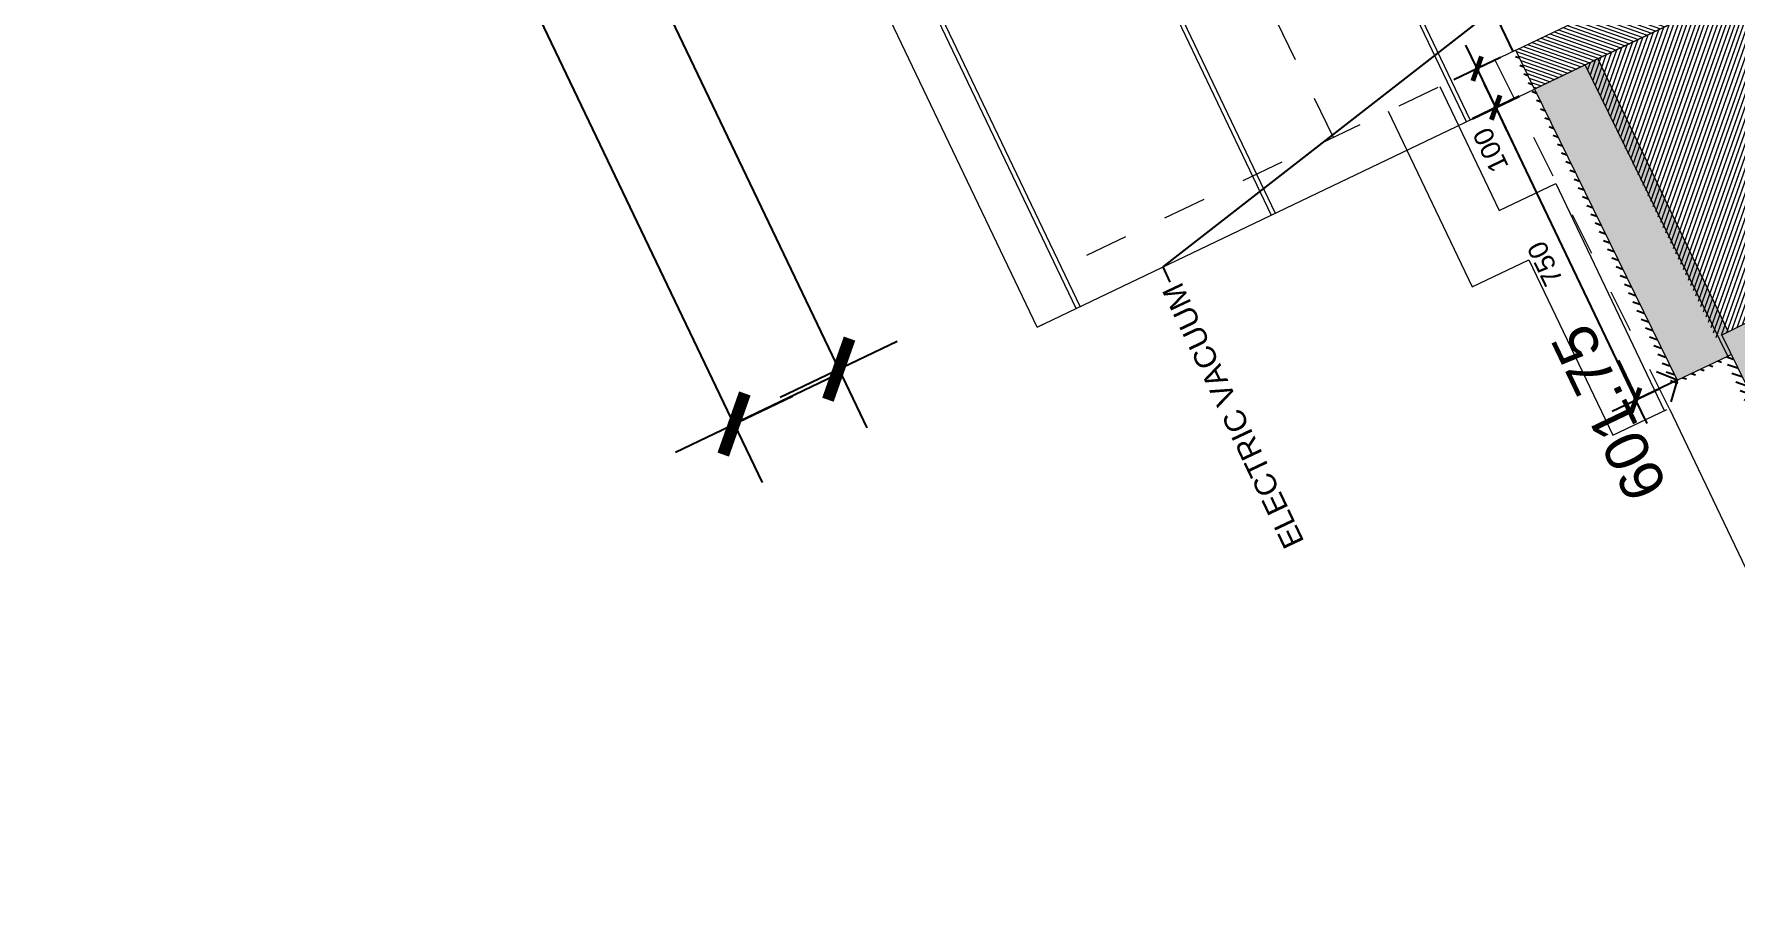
# Model space of a CAD drawing. Header units: metres. Extents: x 678805 to 1359287, y 2747329 to 5497370.
# Drawn here: x 679438.008 to 679441.943, y 2747419.99 to 2747421.992 of the extents above; entities that cross this region are included whole.
import ezdxf
from ezdxf import colors
from ezdxf.entities.mleader import LeaderData, LeaderLine
from ezdxf.enums import TextEntityAlignment as Align
from ezdxf.math import Vec2, Vec3

# ---------------------------------------------------------------- set-up
doc = ezdxf.new("R2010")
doc.units = ezdxf.units.M
for name, pattern in [('XREF_MON_WATERFEATURE$0$Dash_2_', [0.25, 0.125, -0.125]), ('XREF_MON_WATERFEATURE$0$DASHEDX2', [1.5, 1, -0.5]), ('XREF_MON_WATERFEATURE$0$TRAZOS2', [9.524999999999999, 6.35, -3.175])]:
    doc.linetypes.add(name, pattern=pattern)
for name, color, linetype, true_color in [('02-L-Waterfeatures 01', 7, 'Continuous', 0x4da6ff), ('XREF_MON_WATERFEATURE$0$01-TX-Dimensions_1-25', 7, 'Continuous', 0x3f5f7f), ('XREF_MON_WATERFEATURE$0$01-TX-Dimensions_1-50', 7, 'Continuous', 0x3f5f7f), ('XREF_MON_WATERFEATURE$0$EIT_3 TR sorra', 7, 'Continuous', 0xd8ceb0)]:
    doc.layers.add(name, color=color, linetype=linetype, true_color=true_color)
for name, color, linetype in [('XREF_MON_WATERFEATURE$0$01-TX', 7, 'Continuous'), ('XREF_MON_WATERFEATURE$0$02-L-Water Level', 140, 'Continuous'), ('XREF_MON_WATERFEATURE$0$COTAUX', 7, 'Continuous')]:
    doc.layers.add(name, color=color, linetype=linetype)
for name, color, linetype, lineweight, true_color in [('XREF_MON_WATERFEATURE$0$02-L-projecció', 7, 'Continuous', 5, 0x636363), ('XREF_MON_WATERFEATURE$0$02-L-projecció 2', 7, 'Continuous', 5, 0x636363), ('XREF_MON_WATERFEATURE$0$03-TR-Paviment_08_Natural Stone Bleachers', 7, 'Continuous', 5, 0xafad9d), ('XREF_MON_WATERFEATURE$0$3-TR D formigó', 7, 'Continuous', 5, 0x666666)]:
    doc.layers.add(name, color=color, linetype=linetype, lineweight=lineweight, true_color=true_color)
for name, color, linetype, lineweight in [('XREF_MON_WATERFEATURE$0$02-L-seccionat', 6, 'Continuous', 5), ('XREF_MON_WATERFEATURE$0$1-CM', 7, 'Continuous', 0), ('XREF_MON_WATERFEATURE$0$3-TR Formigó', 252, 'Continuous', 0)]:
    doc.layers.add(name, color=color, linetype=linetype, lineweight=lineweight)
doc.styles.add('XREF_MON_WATERFEATURE$0$Standard', font='arial.ttf')
doc.dimstyles.new('XREF_MON_WATERFEATURE$0$E20', dxfattribs={"dimscale": 0.03, "dimtxt": 1.5, "dimasz": 0.2, "dimexe": 0.1, "dimexo": 2.5, "dimgap": 1, "dimtad": 1, "dimdec": 0, "dimlfac": 1000, "dimzin": 0, "dimdsep": 46, "dimtxsty": 'XREF_MON_WATERFEATURE$0$Standard', "dimblk1": 'XREF_MON_WATERFEATURE$0$LINCOT200', "dimblk2": 'XREF_MON_WATERFEATURE$0$LINCOT200', "dimsah": 1, "dimcen": 0.1, "dimdle": 0.1, "dimclrt": 256, "dimadec": 0, "dimazin": 0, "dimtfac": 0.01538461538461539, "dimtdec": 0, "dimtofl": 0, "dimtmove": 0, "dimatfit": 3, "dimldrblk": 'XREF_MON_WATERFEATURE$0$LINCOT200', "dimfxl": 1, "dimtolj": 1, "dimtzin": 0, "dimarcsym": 0})
doc.dimstyles.new('XREF_MON_WATERFEATURE$0$E50', dxfattribs={"dimscale": 0.03, "dimtxt": 4, "dimasz": 0.5, "dimexe": 0.1, "dimexo": 15, "dimgap": 1, "dimtad": 1, "dimzin": 0, "dimdsep": 46, "dimtxsty": 'XREF_MON_WATERFEATURE$0$Standard', "dimblk1": 'XREF_MON_WATERFEATURE$0$LINCOT200', "dimblk2": 'XREF_MON_WATERFEATURE$0$LINCOT200', "dimsah": 1, "dimcen": 0.1, "dimdle": 0.1, "dimclrt": 256, "dimadec": 0, "dimazin": 0, "dimtfac": 0.01538461538461539, "dimtofl": 0, "dimtmove": 0, "dimatfit": 3, "dimldrblk": 'XREF_MON_WATERFEATURE$0$LINCOT200', "dimfxl": 1, "dimtolj": 1, "dimtzin": 0, "dimarcsym": 0})

# ---------------------------------------------------------------- blocks, each defined once
blk = doc.blocks.new('XREF_MON_WATERFEATURE$0$View P1')
at = {"layer": 'XREF_MON_WATERFEATURE$0$02-L-Water Level', "linetype": 'XREF_MON_WATERFEATURE$0$Dash_2_', "ltscale": 0.35}
h = blk.add_hatch(dxfattribs=at)
h.set_pattern_fill('ANSI31', color=256, scale=0.004999999999999989, angle=-1.440409604141197e-10)
h.set_pattern_definition([(44.99999999985593, (6.385492097819224, 7.35263758540011), (-0.01122532015130821, 0.01122532015136465), [])])
h.paths.add_polyline_path([(7.620479269482104, 5.202912921014166), (8.070176804671064, 5.207383471223032), (8.07014343352057, 5.345918981971657), (8.520176215330139, 5.350259683009675), (8.520143198082224, 5.488745671378886), (8.970175974303856, 5.493086377772009), (8.97014295659028, 5.631572366374051), (9.42017573514022, 5.635913069973206), (9.420142717892304, 5.774399058575248), (9.87017549877055, 5.77873976077742), (9.870142481522635, 5.9172257489138), (10.32017526240088, 5.921566451115972), (10.32014224515297, 6.060052439252352), (11.16980552704022, 6.066770664174213), (11.16980657657585, 6.073745671807295), (10.31368651730008, 6.073745671341634), (10.3136865159031, 5.938745671565151), (9.863686516648158, 5.938745672030812), (9.863686518045142, 5.793745672012186), (9.413686515996233, 5.793745671546525), (9.41368651506491, 5.648745671993559), (8.963686515809968, 5.648745671527898), (8.963686518603936, 5.503745671276441), (8.513686514692381, 5.503745671509272), (8.513686513761058, 5.358745671956306), (8.0636865159031, 5.358745671723476), (8.063686516834423, 5.213745672403341), (7.612072023912333, 5.213694491889328), (7.611830907767649, 5.0640553741039), (7.620512287132442, 5.064187673153356)])
at = {"layer": 'XREF_MON_WATERFEATURE$0$03-TR-Paviment_08_Natural Stone Bleachers'}
h = blk.add_hatch(dxfattribs=at)
h.set_pattern_fill('DASH', color=256, scale=0.0011, angle=233.4975340776049, style=0, double=1)
h.set_pattern_definition([(233.4975340776048, (6.900343364104629, 4.688292963197455), (0.0007298412641910299, -0.004884920084206499), [0.003492499999999995, -0.003492499999999995])])
h.paths.add_polyline_path([(10.32047783769667, 6.05963381449692), (10.32047805516049, 5.930064417421818), (11.070062934421, 5.936472024070099), (11.07006293348968, 6.066685746191069)])
h = blk.add_hatch(dxfattribs=at)
h.set_pattern_fill('DASH', color=256, scale=0.0011, angle=233.4975340776049, style=0, double=1)
h.set_pattern_definition([(233.4975340776048, (6.450343600939959, 4.545466272858903), (0.0007298412641910299, -0.004884920084206499), [0.003492499999999995, -0.003492499999999995])])
h.paths.add_polyline_path([(9.870478074997663, 5.916807124158368), (9.870478291530162, 5.787237727083266), (10.37158815935254, 5.791579478420317), (10.37045930605382, 5.92157457745634)])
at = {"layer": 'XREF_MON_WATERFEATURE$0$3-TR D formigó'}
h = blk.add_hatch(dxfattribs=at)
h.set_pattern_fill('_USER', color=256, scale=0.007999999999999995, angle=45.0036907261, pattern_type=0)
h.set_pattern_definition([(45.0036907260999, (1.065019329544157, 7.281242575729266), (-0.005657218625845348, 0.00565648984966723), [])])
h.paths.add_polyline_path([(11.06988786999136, 6.066684098914266), (11.16988787101582, 6.066684098681435), (11.16988787194714, 5.175847615813836), (15.37871509697288, 5.611319712596014), (29.82757349871099, 7.331242577871308), (29.91329469112679, 7.332952586235479), (29.91329469066113, 7.240740440553054), (15.38976698648185, 5.511929299682379), (11.0698878695257, 5.064977574627846)])
at = {"layer": 'XREF_MON_WATERFEATURE$0$3-TR Formigó'}
h = blk.add_hatch(dxfattribs=at)
h.set_pattern_fill('ANSI31', color=256, scale=0.003, angle=90, style=0)
h.set_pattern_definition([(135, (0, 0), (-0.006735192090801865, -0.006735192090801865), [])])
h.paths.add_polyline_path([(10.37042930629104, 5.936314188642427), (10.37138042366132, 5.761579691665247), (2.721591828856617, 3.33352572331205), (2.220879021566361, 3.333998373476788), (2.220548637211323, 2.633998685050756), (3.171591598540545, 2.633998685283586), (3.171591598540545, 3.266520275967196), (10.46590279601514, 5.583192354300991), (10.72050921013579, 5.583192354300991), (10.7205092087388, 4.736846190411597), (10.06946854665875, 4.736846192041412), (10.06946854479611, 4.386846191016957), (16.19224042538553, 4.386846191016957), (16.19224042491987, 4.736846191575751), (11.06946854433045, 4.736846190644428), (11.06988786999136, 5.935594150098041), (11.06970717618242, 5.935575471026823)])
at = {"layer": 'XREF_MON_WATERFEATURE$0$EIT_3 TR sorra'}
h = blk.add_hatch(dxfattribs=at)
h.set_pattern_fill('ANSI36', color=256, scale=0.00107500000000001, angle=-0.06992020008007944, style=0, double=1)
h.set_pattern_definition([(44.93007979991987, (9.132890548091382, 7.609025154961273), (0.00181818086998, 0.006634756685677423), [0.008532812500000058, -0.001706562500000013, 0, -0.001706562500000013])])
h.paths.add_polyline_path([(10.32047633174807, 5.921147527871653), (10.37045930512249, 5.921574575593695), (10.3706043693237, 5.904869453748688), (11.07006293535233, 5.904161379905418), (11.070062934421, 5.936472024070099), (10.32047805516049, 5.930064417887479)])
at = {"layer": 'XREF_MON_WATERFEATURE$0$02-L-projecció', "linetype": 'XREF_MON_WATERFEATURE$0$TRAZOS2', "ltscale": 0.01, "flags": 128}
blk.add_lwpolyline([(10.27013304131106, 6.103990859119222), (12.14889832306653, 6.137579037575051), (15.37425452005118, 6.220831928076223), (30.03857161896303, 7.34083192772232)], dxfattribs=at)
at = {"layer": 'XREF_MON_WATERFEATURE$0$02-L-projecció'}
blk.add_lwpolyline([(10.27013304131106, 6.103990859119222), (9.820133041124791, 6.103990859119222), (9.820133041590452, 5.958990859566256), (9.37013304233551, 5.958990858634934), (9.370133040938526, 5.81431568483822)], dxfattribs=at)
at = {"layer": 'XREF_MON_WATERFEATURE$0$02-L-projecció 2'}
for points in [[(11.06984042562544, 7.341242575319484), (11.06984042329714, 6.066684098681435)], [(11.06984042655677, 7.341138346353546), (29.91329469066113, 7.341242576949298)], [(11.06984042655677, 7.341138346353546), (11.06984042562544, 7.326138345757499)], [(11.06984042655677, 7.241108565591276), (12.06984043633565, 7.241144784726202)], [(11.06984042702243, 7.231242575449869), (12.06984043680131, 7.23124257591553)], [(12.06984043680131, 6.741242576623335), (11.06984042469412, 6.741204931633547)], [(11.58064042683691, 6.73124257591553), (11.06984042469412, 6.731223084731027)], [(11.06984042422846, 6.393666034797207), (10.71995513280854, 6.393666034098715), (10.71995513513684, 6.248666033847257), (10.26995513169095, 6.248666034545749), (10.26995513169095, 6.110330363269895)], [(11.06984042562544, 6.26166603458114), (10.85195513255894, 6.261666034115478), (10.85195513395593, 6.116666033165529), (10.26995513122529, 6.116666034329683)], [(11.0698404237628, 6.241242577554658), (11.58064042637125, 6.241242577787489)], [(11.0698404237628, 6.231242578243837), (12.06984043633565, 6.231242578709498)]]:
    blk.add_lwpolyline(points, dxfattribs=at)
at = {"layer": 'XREF_MON_WATERFEATURE$0$02-L-projecció 2', "linetype": 'XREF_MON_WATERFEATURE$0$TRAZOS2', "ltscale": 0.01}
for points in [[(11.1698704645969, 6.534318688092753), (11.61999126058072, 6.538218674482778), (11.61995441839099, 6.677146107656881), (12.06999102095142, 6.681045311735943), (12.06995417829603, 6.819972802186385), (12.52129834750667, 6.824270641198382), (12.5199626320973, 6.962750524980947), (13.48763865791261, 6.978327420307323), (29.91329469159245, 7.331263793399557)], [(11.16988787148148, 6.066684098681435), (11.16988787148148, 7.231242575449869)], [(11.16987569956109, 6.393666034797207), (11.06984042422846, 6.393666034797207)], [(11.16988061321899, 6.26166603458114), (11.06984042562544, 6.26166603458114)]]:
    blk.add_lwpolyline(points, dxfattribs=at)
at = {"layer": 'XREF_MON_WATERFEATURE$0$02-L-seccionat'}
for points in [[(11.06988786999136, 6.066684098914266), (11.16988787101582, 6.066684098681435), (11.16988787194714, 5.175847615813836), (15.37871509697288, 5.611319712596014), (29.82757349871099, 7.331242577871308), (29.91329469112679, 7.332952586235479), (29.91329469066113, 7.240740440553054), (15.38976698648185, 5.511929299682379), (11.0698878695257, 5.064977574627846)], [(10.32047783769667, 6.05963381449692), (10.32047805516049, 5.930064417421818), (11.070062934421, 5.936472024070099), (11.07006293348968, 6.066685746191069)], [(9.870478074997663, 5.916807124158368), (9.870478291530162, 5.787237727083266), (10.37158815935254, 5.791579478420317), (10.37045930605382, 5.92157457745634)]]:
    blk.add_lwpolyline(points, close=True, dxfattribs=at)
blk.add_lwpolyline([(15.6922404258512, 4.736846193904057), (11.06946854433045, 4.736846191575751), (11.06988786999136, 5.915595650905743)], dxfattribs=at)
at = {"layer": 'XREF_MON_WATERFEATURE$0$02-L-Water Level', "linetype": 'XREF_MON_WATERFEATURE$0$Dash_2_', "ltscale": 0.35, "flags": 128}
blk.add_lwpolyline([(11.16962469124701, 6.073784104082733), (15.75122801279, 6.073798722090678), (27.16390963317826, 7.014172795927152)], dxfattribs=at)
at = {"layer": 'XREF_MON_WATERFEATURE$0$1-CM'}
for points in [[(10.32047805516049, 5.930064417421818), (10.32047708611935, 5.92504544951953), (10.32051085447893, 5.921147825894877)], [(11.07006293348968, 5.904150915564969), (10.3706043693237, 5.904869453748688), (10.37045930512249, 5.921574575593695)]]:
    blk.add_lwpolyline(points, dxfattribs=at)
blk = doc.blocks.new('XREF_MON_WATERFEATURE$0$LINCOT200')
for p, q in [((0, -9.999961704014428), (0, 10.00003829598555)), ((3.694822225952521e-13, 3.829598557558711e-05), (10.00000000000051, 3.829598557558711e-05))]:
    blk.add_line(p, q)
at = {"const_width": 1.875}
blk.add_lwpolyline([(3.535533801624467, -3.535495714255788), (-3.535533950636761, 3.535572157214077)], dxfattribs=at)
at = {"layer": 'XREF_MON_WATERFEATURE$0$COTAUX'}
blk.add_line((0, 0), (-1.249999999999915, 0), dxfattribs=at)
blk = doc.blocks.new('*D681')
at = {"layer": 'DEFPOINTS', "color": 0, "transparency": 16777216}
for p in [(679432.1979076213, 2747438.314674756), (679431.5403184532, 2747438.000209183), (679440.2841709381, 2747421.405227002)]:
    blk.add_point(p, dxfattribs=at)
at = {"layer": 'XREF_MON_WATERFEATURE$0$01-TX-Dimensions_1-50', "color": 0, "lineweight": -2, "transparency": 16777216}
for p, q in [((679431.7919391491, 2747438.120536662), (679431.5376119965, 2747437.99891493)), ((679439.6201104983, 2747421.104293711), (679431.5467897231, 2747437.986676901)), ((679439.878202466, 2747421.211088908), (679439.6238753115, 2747421.089467175))]:
    blk.add_line(p, q, dxfattribs=at)
at = {"layer": 'XREF_MON_WATERFEATURE$0$01-TX-Dimensions_1-50', "color": 0, "lineweight": -2, "transparency": 16777216, "xscale": 0.015, "yscale": 0.015, "zscale": 0.015}
for p, rotation in [((679431.5403184532, 2747438.000209183), 115.5575828872426), ((679439.6265817682, 2747421.090761429), 295.5575828872426)]:
    blk.add_blockref('XREF_MON_WATERFEATURE$0$LINCOT200', p, dxfattribs=dict(at, rotation=rotation))
at = {"layer": 'XREF_MON_WATERFEATURE$0$01-TX-Dimensions_1-50', "transparency": 16777216, "insert": (679434.9186975202, 2747430.724015738), "char_height": 0.12, "attachment_point": 5, "rotation": 115.55758288724267, "style": 'XREF_MON_WATERFEATURE$0$Standard'}
blk.add_mtext('\\A1;18.74', dxfattribs=at)
blk = doc.blocks.new('*D682')
at = {"layer": 'DEFPOINTS', "color": 0, "transparency": 16777216}
for p in [(679433.3927421921, 2747435.850886461), (679440.2934827716, 2747421.42076524), (679439.8686458867, 2747421.217604086)]:
    blk.add_point(p, dxfattribs=at)
at = {"layer": 'XREF_MON_WATERFEATURE$0$01-TX-Dimensions_1-50', "color": 0, "lineweight": -2, "transparency": 16777216}
for p, q in [((679432.98677372, 2747435.656748367), (679432.9652928244, 2747435.646475992)), ((679432.9744705508, 2747435.634237964), (679439.8621746168, 2747421.231136368)), ((679439.8875142995, 2747421.226627145), (679439.8659394302, 2747421.216309831))]:
    blk.add_line(p, q, dxfattribs=at)
at = {"layer": 'XREF_MON_WATERFEATURE$0$01-TX-Dimensions_1-50', "color": 0, "lineweight": -2, "transparency": 16777216, "xscale": 0.015, "yscale": 0.015, "zscale": 0.015}
for p, rotation in [((679432.9679992809, 2747435.647770246), 115.5575828872426), ((679439.8686458867, 2747421.217604086), 295.5575828872426)]:
    blk.add_blockref('XREF_MON_WATERFEATURE$0$LINCOT200', p, dxfattribs=dict(at, rotation=rotation))
at = {"layer": 'XREF_MON_WATERFEATURE$0$01-TX-Dimensions_1-50', "transparency": 16777216, "insert": (679435.7171129363, 2747429.687454133), "char_height": 0.12, "attachment_point": 5, "rotation": 115.55758288724267, "style": 'XREF_MON_WATERFEATURE$0$Standard'}
blk.add_mtext('\\A1;16.00', dxfattribs=at)
blk = doc.blocks.new('*D693')
at = {"layer": 'DEFPOINTS', "color": 0, "transparency": 16777216}
for p in [(679442.0676330548, 2747422.695021993), (679442.2376662107, 2747422.33946014), (679441.433996153, 2747421.955137257)]:
    blk.add_point(p, dxfattribs=at)
at = {"layer": 'XREF_MON_WATERFEATURE$0$01-TX-Dimensions_1-50', "color": 0, "lineweight": -2, "transparency": 16777216}
for p, q in [((679442.0435281165, 2747422.745428612), (679442.0663388008, 2747422.697728449)), ((679441.2774952793, 2747422.317170381), (679442.0541007725, 2747422.688550723)), ((679441.2398580587, 2747422.36110573), (679441.262668743, 2747422.313405567))]:
    blk.add_line(p, q, dxfattribs=at)
at = {"layer": 'XREF_MON_WATERFEATURE$0$01-TX-Dimensions_1-50', "color": 0, "lineweight": -2, "transparency": 16777216, "xscale": 0.015, "yscale": 0.015, "zscale": 0.015}
for p, rotation in [((679442.0676330548, 2747422.695021993), 25.55758285737536), ((679441.263962997, 2747422.310699111), 205.5575828573754)]:
    blk.add_blockref('XREF_MON_WATERFEATURE$0$LINCOT200', p, dxfattribs=dict(at, rotation=rotation))
at = {"layer": 'XREF_MON_WATERFEATURE$0$01-TX-Dimensions_1-50', "transparency": 16777216, "insert": (679441.5709531636, 2747422.558672622), "char_height": 0.12, "attachment_point": 5, "rotation": 25.557582857375365, "style": 'XREF_MON_WATERFEATURE$0$Standard'}
blk.add_mtext('\\A1;0.89', dxfattribs=at)
blk = doc.blocks.new('*D745')
at = {"layer": 'DEFPOINTS', "color": 0, "transparency": 16777216}
for p in [(679441.4339961527, 2747421.955137257), (679441.4770286289, 2747421.865115833), (679441.3875383494, 2747421.822320706)]:
    blk.add_point(p, dxfattribs=at)
at = {"layer": 'XREF_MON_WATERFEATURE$0$01-TX-Dimensions_1-25', "color": 0, "lineweight": -2, "transparency": 16777216}
for p, q in [((679441.3663347409, 2747421.922780907), (679441.3417858664, 2747421.911041395)), ((679441.3470808311, 2747421.906922736), (679441.3849498414, 2747421.827733619)), ((679441.4093672171, 2747421.832759484), (679441.3848318927, 2747421.821026452)), ((679441.3875383494, 2747421.822320706), (679441.4570113594, 2747421.677043439))]:
    blk.add_line(p, q, dxfattribs=at)
at = {"layer": 'XREF_MON_WATERFEATURE$0$01-TX-Dimensions_1-25', "color": 0, "lineweight": -2, "transparency": 16777216, "xscale": 0.006, "yscale": 0.006, "zscale": 0.006}
for p, rotation in [((679441.3444923231, 2747421.912335649), 115.5575828870525), ((679441.3875383494, 2747421.822320706), 295.5575828870525)]:
    blk.add_blockref('XREF_MON_WATERFEATURE$0$LINCOT200', p, dxfattribs=dict(at, rotation=rotation))
at = {"layer": 'XREF_MON_WATERFEATURE$0$01-TX-Dimensions_1-25', "transparency": 16777216, "insert": (679441.3757768895, 2747421.724120911), "char_height": 0.045, "attachment_point": 5, "rotation": 115.55758288705248, "style": 'XREF_MON_WATERFEATURE$0$Standard'}
blk.add_mtext('\\A1;100', dxfattribs=at)
blk = doc.blocks.new('*D746')
at = {"layer": 'DEFPOINTS', "color": 0, "transparency": 16777216}
for p in [(679441.4768426163, 2747421.865307666), (679441.8068073486, 2747421.19188178), (679441.7108668784, 2747421.146002108)]:
    blk.add_point(p, dxfattribs=at)
at = {"layer": 'XREF_MON_WATERFEATURE$0$01-TX-Dimensions_1-25', "color": 0, "lineweight": -2, "transparency": 16777216}
for p, q in [((679441.4091812043, 2747421.832951318), (679441.3846463979, 2747421.821218533)), ((679441.3899413625, 2747421.817099874), (679441.7082783704, 2747421.151415021)), ((679441.7391459366, 2747421.15952543), (679441.7081604217, 2747421.144707854))]:
    blk.add_line(p, q, dxfattribs=at)
at = {"layer": 'XREF_MON_WATERFEATURE$0$01-TX-Dimensions_1-25', "color": 0, "lineweight": -2, "transparency": 16777216, "xscale": 0.006, "yscale": 0.006, "zscale": 0.006}
for p, rotation in [((679441.3873528546, 2747421.822512787), 115.5575828870525), ((679441.7108668784, 2747421.146002108), 295.5575828870525)]:
    blk.add_blockref('XREF_MON_WATERFEATURE$0$LINCOT200', p, dxfattribs=dict(at, rotation=rotation))
at = {"layer": 'XREF_MON_WATERFEATURE$0$01-TX-Dimensions_1-25', "transparency": 16777216, "insert": (679441.5013176476, 2747421.461402742), "char_height": 0.045, "attachment_point": 5, "rotation": 115.55758288705248, "style": 'XREF_MON_WATERFEATURE$0$Standard'}
blk.add_mtext('\\A1;750', dxfattribs=at)
blk = doc.blocks.new('*D737')
at = {"layer": 'DEFPOINTS', "color": 0, "transparency": 16777216}
for p in [(679442.1062916827, 2747422.614181681), (679442.2376662106, 2747422.339460141), (679441.4339961526, 2747421.955137258)]:
    blk.add_point(p, dxfattribs=at)
at = {"layer": 'XREF_MON_WATERFEATURE$0$01-TX-Dimensions_1-25', "color": 0, "lineweight": -2, "transparency": 16777216}
for p, q in [((679441.3080345383, 2747422.232447306), (679442.1008787702, 2747422.611593173)), ((679442.2053098619, 2747422.407121553), (679442.1049974292, 2747422.616888138)), ((679441.401639804, 2747422.02279867), (679441.3013273714, 2747422.232565255))]:
    blk.add_line(p, q, dxfattribs=at)
at = {"layer": 'XREF_MON_WATERFEATURE$0$01-TX-Dimensions_1-25', "color": 0, "lineweight": -2, "transparency": 16777216, "xscale": 0.006, "yscale": 0.006, "zscale": 0.006}
for p, rotation in [((679442.1062916832, 2747422.614181681), 25.55758288705248), ((679441.3026216254, 2747422.229858798), 205.5575828870525)]:
    blk.add_blockref('XREF_MON_WATERFEATURE$0$LINCOT200', p, dxfattribs=dict(at, rotation=rotation))
at = {"layer": 'XREF_MON_WATERFEATURE$0$01-TX-Dimensions_1-25', "transparency": 16777216, "insert": (679441.7273113604, 2747422.374228021), "char_height": 0.045, "attachment_point": 5, "rotation": 205.55758288705246, "style": 'XREF_MON_WATERFEATURE$0$Standard'}
blk.add_mtext('\\A1;891', dxfattribs=at)
blk = doc.blocks.new('XREF_MON_WATERFEATURE$0$Cota altimetrica Seccion')
at = {"linetype": 'XREF_MON_WATERFEATURE$0$DASHEDX2', "ltscale": 0.5}
for points in [[(-2.328306436538696e-09, -9.313225746154785e-10), (-2.328306436538696e-09, 2.027976872399449), (3.992623805417679, 2.027976872399449)], [(-4.656612873077393e-09, 1.164881524573502e-09), (-0.7729819858795963, 0.6959255700938233)], [(-2.328306436538696e-09, -9.313225746154785e-10), (0.772981978894677, 0.6959255679976192)]]:
    blk.add_lwpolyline(points, dxfattribs=at)
at = {"ltscale": 0.3, "style": 'XREF_MON_WATERFEATURE$0$Standard'}
blk.add_attdef('COTES', text='', height=2, dxfattribs=at).set_placement((-9.313225746154785e-10, 3.499999999068677), align=Align.MIDDLE)
blk = doc.blocks.new('XREF_MON_WATERFEATURE')
at = {"rotation": 115.5575828872244}
blk.add_blockref('XREF_MON_WATERFEATURE$0$View P1', (679451.7259588618, 2747414.495475429), dxfattribs=at)
at = {"layer": 'XREF_MON_WATERFEATURE$0$01-TX-Dimensions_1-50', "ltscale": 0.3, "xscale": 0.05, "yscale": 0.05, "zscale": 0.05, "rotation": 115.5802839659841}
blk.add_blockref('XREF_MON_WATERFEATURE$0$Cota altimetrica Seccion', (679441.8068073479, 2747421.191881781), dxfattribs=at).add_auto_attribs({'COTES': '601.75'})
at = {"layer": 'XREF_MON_WATERFEATURE$0$01-TX-Dimensions_1-25'}
for base, p1, p2, angle, picture, middle in [((679442.1062916827, 2747422.614181681), (679441.4339961524, 2747421.955137258), (679442.2376662105, 2747422.33946014), 205.5575828870524, '*D737', (679441.7273113609, 2747422.374228021)), ((679441.3875383494, 2747421.822320706), (679441.4339961528, 2747421.955137257), (679441.4770286293, 2747421.865115834), 115.5575828870524, '*D745', (679441.3757768897, 2747421.72412091)), ((679441.7108668784, 2747421.146002108), (679441.4768426166, 2747421.865307667), (679441.8068073486, 2747421.191881781), 115.5575828870524, '*D746', (679441.5013176479, 2747421.461402741))]:
    dim = blk.add_linear_dim(base=base, p1=p1, p2=p2, angle=angle, dimstyle='XREF_MON_WATERFEATURE$0$E20', dxfattribs=at)
    dim.commit()
    dim.dimension.update_dxf_attribs({"geometry": picture, "text_midpoint": middle})
at = {"layer": 'XREF_MON_WATERFEATURE$0$01-TX-Dimensions_1-50'}
for base, p1, p2, angle, picture, middle, dimtype in [((679431.5403184532, 2747438.000209183), (679440.284170938, 2747421.405227002), (679432.1979076213, 2747438.314674756), 115.5575828872428, '*D681', (679435.0010358277, 2747430.763390723), 128), ((679439.8686458867, 2747421.217604086), (679433.3927421921, 2747435.850886461), (679440.2934827716, 2747421.420765239), 115.5575828872428, '*D682', (679435.7994512438, 2747429.726829118), 128), ((679442.0676330548, 2747422.695021993), (679441.433996153, 2747421.955137257), (679442.2376662107, 2747422.33946014), 25.557582911414023, '*D693', (679441.6103281478, 2747422.476334314), 129)]:
    dim = blk.add_linear_dim(base=base, p1=p1, p2=p2, angle=angle, dimstyle='XREF_MON_WATERFEATURE$0$E50', dxfattribs=at)
    dim.commit()
    dim.dimension.update_dxf_attribs({"geometry": picture, "text_midpoint": middle, "dimtype": dimtype})
at = {"layer": 'XREF_MON_WATERFEATURE$0$01-TX'}
ml = blk.add_multileader_mtext('Standard', dxfattribs=at)
ml.set_content('ELECTRIC VACUUM', color=256, style='XREF_MON_WATERFEATURE$0$Standard')
ml.set_leader_properties()
ml.build(insert=Vec2(0, 0))
ml.multileader.update_dxf_attribs({"dogleg_length": 0.07692307692307693, "arrow_head_size": 0.01923076923076923})
ctx = ml.context
ctx.base_point, ctx.char_height, ctx.arrow_head_size, ctx.landing_gap_size, ctx.plane_origin, ctx.plane_x_axis, ctx.plane_y_axis = Vec3(679440.931736379, 2747420.790845308), 0.05, 0.01923076923076923, 0.01923076923076923, Vec3(679441.578148182, 2747420.883630784), Vec3(-0.4281212612115987, 0.9037212986859335), Vec3(-0.9037212986859335, -0.4281212612115987)
notes = []
notes.append((ctx, [(1, (1, 1, 0), (679440.6176486235, 2747421.453853246), (0.4281212612115987, -0.9037212986859335), 0.03846153846153853, [(0, [(679441.8534549428, 2747422.415507307)], 0, [])])]))
ctx.mtext.insert, ctx.mtext.text_direction, ctx.mtext.rotation, ctx.mtext.flow_direction = Vec3(679440.9005249618, 2747420.797339012), Vec3(-0.4281212612115987, 0.9037212986859335), 1.564072090888421, 5
for ctx, leaders in notes:
    for number, flags, end, landing, length, lines in leaders:
        leader = LeaderData()
        leader.index, (leader.has_last_leader_line, leader.has_dogleg_vector, leader.attachment_direction) = number, flags
        leader.last_leader_point, leader.dogleg_vector, leader.dogleg_length = Vec3(end), Vec3(landing), length
        for number, points, colour, breaks in lines:
            line = LeaderLine()
            line.index, line.vertices, line.color, line.breaks = number, Vec3.list(points), colors.encode_raw_color(colour), breaks
            leader.lines.append(line)
        ctx.leaders.append(leader)

msp = doc.modelspace()

# ---------------------------------------------------------------- block references
at = {"layer": '02-L-Waterfeatures 01', "color": 18, "true_color": 0x000000}
msp.add_blockref('XREF_MON_WATERFEATURE', (0, 0), dxfattribs=at)

doc.saveas('drawing.dxf')
